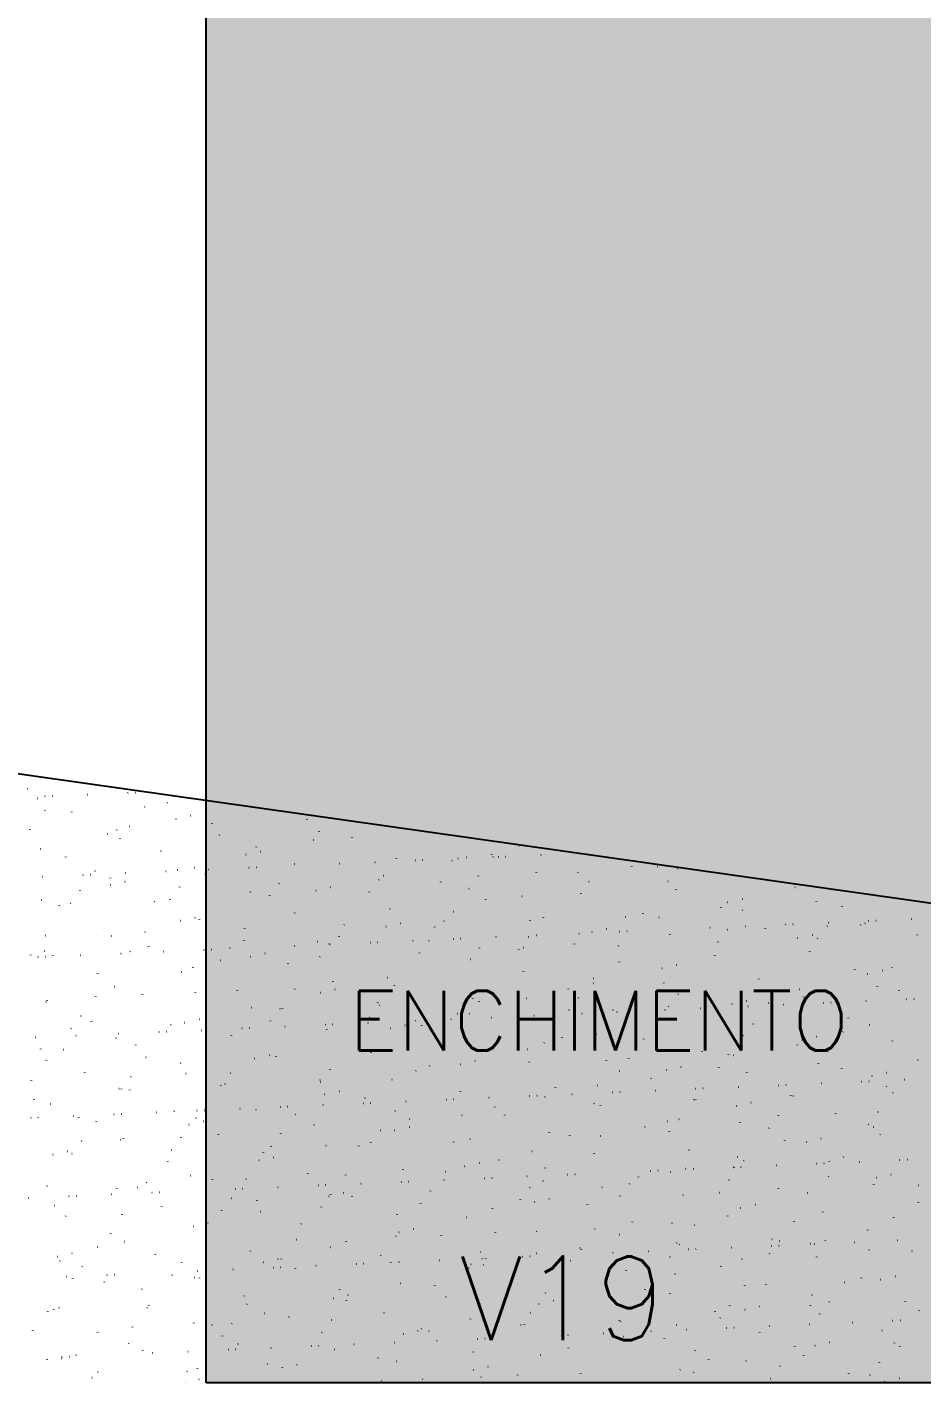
# Model space of a CAD drawing. Extents: x -40810 to 33675, y -2018 to 21213.
# Drawn here: x 16941.6 to 17165.9, y 1341.2 to 1681.1 of the extents above; entities that cross this region are included whole.
import ezdxf

# ---------------------------------------------------------------- set-up
doc = ezdxf.new("R2010")
doc.units = 0
doc.layers.get('0').update_dxf_attribs({"color": 1, "lineweight": 9})
for name, color, linetype in [('1', 5, 'Continuous'), ('130', 24, 'Continuous'), ('19', 5, 'Continuous'), ('8', 5, 'Continuous')]:
    doc.layers.add(name, color=color, linetype=linetype)
doc.styles.get("Standard").update_dxf_attribs({"font": 'romans.shx', "width": 0.8})

# ---------------------------------------------------------------- blocks, each defined once
blk = doc.blocks.new('_H451C6E76CA-000')
for p, q in [((2485.772893, 1953.912522), (2485.782683, 1953.98688)), ((2488.173442, 1951.608627), (2488.246664, 1951.62486)), ((2490.066912, 1952.060803), (2490.141841, 1952.064074)), ((2491.940128, 1952.142589), (2492.015056, 1952.145861)), ((2500.781704, 1952.528621), (2500.856633, 1952.531892)), ((2510.897068, 1952.970267), (2510.971996, 1952.973539)), ((2512.770283, 1953.052053), (2512.845212, 1953.055325)), ((2490.109226, 1948.52025), (2490.154883, 1948.579752)), ((2496.859997, 1948.088035), (2496.869786, 1948.162394)), ((2515.076265, 1949.43224), (2515.121922, 1949.491741)), ((2520.874623, 1950.418434), (2520.884413, 1950.492793)), ((2511.332382, 1944.553116), (2511.378039, 1944.612618)), ((2522.943762, 1946.426464), (2523.016985, 1946.442697)), ((2526.604872, 1947.238113), (2526.678095, 1947.254346)), ((2532.035148, 1945.151635), (2532.044937, 1945.225994)), ((2536.299421, 1945.465106), (2536.345078, 1945.524607)), ((2555.873564, 1946.143584), (2555.883354, 1946.217942)), ((2561.26646, 1946.377095), (2561.312117, 1946.436596)), ((2486.365343, 1943.641127), (2486.411, 1943.700629)), ((2505.736545, 1942.611716), (2505.809768, 1942.627949)), ((2508.123311, 1943.601999), (2508.1331, 1943.676358)), ((2508.935384, 1941.429288), (2508.981041, 1941.488789)), ((2533.902423, 1942.341277), (2533.94808, 1942.400778)), ((2557.347972, 1941.163136), (2557.421194, 1941.179369)), ((2558.869462, 1943.253266), (2558.915119, 1943.312767)), ((2567.136878, 1941.657548), (2567.146668, 1941.731906)), ((2488.895439, 1938.878133), (2488.968661, 1938.894366)), ((2492.556549, 1939.689781), (2492.629771, 1939.706014)), ((2519.283835, 1938.3352), (2519.293625, 1938.409559)), ((2543.122252, 1939.327149), (2543.132041, 1939.401507)), ((2544.167976, 1938.241201), (2544.241198, 1938.257434)), ((2602.135819, 1937.382697), (2602.145608, 1937.457056)), ((2608.959399, 1939.714556), (2609.032621, 1939.730789)), ((2495.371998, 1936.785564), (2495.381788, 1936.859922)), ((2527.647399, 1934.189571), (2527.693056, 1934.249073)), ((2540.506866, 1937.429553), (2540.580088, 1937.445786)), ((2541.269562, 1934.192224), (2541.344491, 1934.195496)), ((2543.142778, 1934.274011), (2543.217706, 1934.277282)), ((2551.984354, 1934.660042), (2552.059283, 1934.663314)), ((2552.614438, 1935.10156), (2552.660096, 1935.161062)), ((2554.385566, 1934.841113), (2554.395355, 1934.915471)), ((2562.099718, 1935.101688), (2562.174646, 1935.10496)), ((2563.972933, 1935.183475), (2564.047862, 1935.186746)), ((2572.81451, 1935.569506), (2572.889438, 1935.572778)), ((2577.581477, 1936.01355), (2577.627135, 1936.073051)), ((2578.297403, 1936.390749), (2578.307192, 1936.465107)), ((2582.929873, 1936.011153), (2583.004802, 1936.014424)), ((2584.803088, 1936.092939), (2584.878017, 1936.09621)), ((2592.118293, 1935.980973), (2592.191515, 1935.997206)), ((2593.644665, 1936.478971), (2593.719594, 1936.482242)), ((2595.779403, 1936.792622), (2595.852625, 1936.808854)), ((2602.548516, 1936.925539), (2602.594174, 1936.98504)), ((2603.760028, 1936.920617), (2603.834957, 1936.923888)), ((2605.633244, 1937.002403), (2605.708173, 1937.005675)), ((2614.474821, 1937.388435), (2614.549749, 1937.391706)), ((2637.31097, 1934.446298), (2637.32076, 1934.520656)), ((2643.72972, 1934.532393), (2643.802942, 1934.548626)), ((2489.493888, 1931.931649), (2489.568817, 1931.934921)), ((2499.609251, 1932.373296), (2499.68418, 1932.376567)), ((2501.482467, 1932.455082), (2501.557395, 1932.458354)), ((2502.68036, 1933.277582), (2502.726017, 1933.337084)), ((2506.532523, 1931.518765), (2506.542312, 1931.593123)), ((2510.119653, 1930.69287), (2510.192875, 1930.709103)), ((2510.324044, 1932.841114), (2510.398972, 1932.844385)), ((2520.439407, 1933.28276), (2520.514335, 1933.286031)), ((2522.312622, 1933.364546), (2522.387551, 1933.367818)), ((2523.299649, 1933.614805), (2523.372871, 1933.631038)), ((2530.370939, 1932.510713), (2530.380728, 1932.585072)), ((2531.154199, 1933.750578), (2531.229128, 1933.753849)), ((2573.837595, 1931.134427), (2573.883252, 1931.193928)), ((2574.911076, 1932.166225), (2574.984298, 1932.182458)), ((2598.804634, 1932.046416), (2598.850291, 1932.105917)), ((2613.399133, 1932.896661), (2613.408922, 1932.97102)), ((2623.771673, 1932.958405), (2623.81733, 1933.017906)), ((2626.522503, 1930.717645), (2626.595725, 1930.733878)), ((2646.341714, 1930.746565), (2646.387371, 1930.806067)), ((2648.738712, 1933.870394), (2648.784369, 1933.929895)), ((2498.936478, 1928.398459), (2498.982135, 1928.457961)), ((2506.458543, 1929.881221), (2506.531765, 1929.897454)), ((2523.903517, 1929.310448), (2523.949174, 1929.36995)), ((2541.634253, 1928.024677), (2541.644042, 1928.099036)), ((2548.870556, 1930.222437), (2548.916213, 1930.281939)), ((2558.06997, 1928.432641), (2558.143192, 1928.448874)), ((2561.73108, 1929.24429), (2561.804302, 1929.260523)), ((2565.54609, 1929.574314), (2565.55588, 1929.648672)), ((2571.440597, 1928.010598), (2571.486254, 1928.070099)), ((2589.384506, 1930.566262), (2589.394296, 1930.640621)), ((2596.407636, 1928.922587), (2596.453293, 1928.982088)), ((2613.342507, 1927.79571), (2613.415729, 1927.811943)), ((2621.374675, 1929.834576), (2621.420332, 1929.894078)), ((2624.559658, 1927.629862), (2624.569447, 1927.704221)), ((2648.398074, 1928.621811), (2648.407863, 1928.696169)), ((2678.13393, 1929.269065), (2678.207152, 1929.285298)), ((2489.251326, 1926.066473), (2489.324548, 1926.082706)), ((2493.78121, 1924.70233), (2493.791, 1924.776688)), ((2496.539479, 1925.27463), (2496.585137, 1925.334132)), ((2517.619626, 1925.694278), (2517.629416, 1925.768637)), ((2521.506518, 1926.186619), (2521.552176, 1926.246121)), ((2540.862753, 1924.617893), (2540.935975, 1924.634126)), ((2546.473558, 1927.098609), (2546.519215, 1927.15811)), ((2600.64782, 1926.080226), (2600.65761, 1926.154584)), ((2609.681397, 1926.984062), (2609.754619, 1927.000295)), ((2659.661388, 1924.135775), (2659.671177, 1924.210133)), ((2661.292824, 1925.535482), (2661.366046, 1925.551715)), ((2664.953934, 1926.34713), (2665.027156, 1926.363363)), ((2683.573225, 1925.685411), (2683.583015, 1925.759769)), ((2690.020768, 1924.418838), (2690.066425, 1924.478339)), ((2524.021647, 1920.88431), (2524.094869, 1920.900543)), ((2527.682757, 1921.695958), (2527.755979, 1921.712191)), ((2528.88294, 1921.208242), (2528.89273, 1921.2826)), ((2552.794778, 1922.757878), (2552.804567, 1922.832237)), ((2576.633194, 1923.749827), (2576.642983, 1923.824185)), ((2590.152612, 1920.770881), (2590.198269, 1920.830383)), ((2592.47418, 1923.169313), (2592.547402, 1923.185546)), ((2611.808345, 1920.813427), (2611.818135, 1920.887785)), ((2615.119651, 1921.68287), (2615.165308, 1921.742372)), ((2635.646761, 1921.805376), (2635.656551, 1921.879734)), ((2640.08669, 1922.59486), (2640.132347, 1922.654361)), ((2644.085607, 1921.720734), (2644.158829, 1921.736967)), ((2665.053729, 1923.506849), (2665.099386, 1923.56635)), ((2696.622989, 1920.870967), (2696.697918, 1920.874238)), ((2698.496205, 1920.952753), (2698.571133, 1920.956024)), ((2707.337782, 1921.338785), (2707.41271, 1921.342056)), ((2490.284456, 1917.122925), (2490.330113, 1917.182426)), ((2504.868314, 1918.877843), (2504.878103, 1918.952201)), ((2506.814429, 1917.069562), (2506.887652, 1917.085795)), ((2515.251495, 1918.034914), (2515.297152, 1918.094415)), ((2540.218534, 1918.946903), (2540.264191, 1919.006405)), ((2565.185573, 1919.858892), (2565.23123, 1919.918394)), ((2575.633074, 1919.43573), (2575.706296, 1919.451963)), ((2579.294184, 1920.247379), (2579.367406, 1920.263612)), ((2587.896508, 1919.263791), (2587.906297, 1919.338149)), ((2613.302368, 1917.23311), (2613.377296, 1917.236381)), ((2615.175583, 1917.314896), (2615.250512, 1917.318168)), ((2624.01716, 1917.700928), (2624.092088, 1917.704199)), ((2627.244501, 1917.98715), (2627.317723, 1918.003383)), ((2630.905611, 1918.798799), (2630.978833, 1918.815032)), ((2634.132523, 1918.142574), (2634.207452, 1918.145845)), ((2636.005739, 1918.22436), (2636.080667, 1918.227632)), ((2636.342807, 1917.715737), (2636.388464, 1917.775238)), ((2644.847315, 1918.610392), (2644.922244, 1918.613663)), ((2646.910075, 1917.319339), (2646.919865, 1917.393698)), ((2654.962679, 1919.052038), (2655.037607, 1919.05531)), ((2656.835894, 1919.133825), (2656.910823, 1919.137096)), ((2661.309846, 1918.627726), (2661.355503, 1918.687227)), ((2665.677471, 1919.519856), (2665.752399, 1919.523128)), ((2670.821912, 1918.868976), (2670.831702, 1918.943334)), ((2675.792834, 1919.961502), (2675.867763, 1919.964774)), ((2677.666049, 1920.043289), (2677.740978, 1920.04656)), ((2682.517037, 1917.350219), (2682.59026, 1917.366452)), ((2686.276885, 1919.539715), (2686.322542, 1919.599216)), ((2686.507626, 1920.42932), (2686.582555, 1920.432592)), ((2694.660329, 1919.860924), (2694.670118, 1919.935283)), ((2695.697034, 1920.272154), (2695.770256, 1920.288387)), ((2708.846926, 1917.327875), (2708.892583, 1917.387377)), ((2493.634433, 1914.147627), (2493.707656, 1914.16386)), ((2516.131628, 1914.391807), (2516.141417, 1914.466165)), ((2531.854961, 1913.677039), (2531.92989, 1913.680311)), ((2536.474651, 1914.06778), (2536.520308, 1914.127281)), ((2540.043465, 1915.941443), (2540.053255, 1916.015801)), ((2540.696538, 1914.063071), (2540.771467, 1914.066342)), ((2550.811901, 1914.504717), (2550.88683, 1914.507988)), ((2552.685117, 1914.586503), (2552.760045, 1914.589775)), ((2558.425856, 1915.620982), (2558.499079, 1915.637215)), ((2561.44169, 1914.979769), (2561.487347, 1915.039271)), ((2561.526694, 1914.972535), (2561.601622, 1914.975806)), ((2563.881881, 1916.933392), (2563.891671, 1917.00775)), ((2571.642057, 1915.414181), (2571.716985, 1915.417453)), ((2573.515272, 1915.495968), (2573.590201, 1915.499239)), ((2582.356849, 1915.881999), (2582.431778, 1915.885271)), ((2586.408729, 1915.891758), (2586.454386, 1915.95126)), ((2592.472212, 1916.323645), (2592.547141, 1916.326917)), ((2594.345428, 1916.405432), (2594.420356, 1916.408703)), ((2599.057032, 1913.996992), (2599.066822, 1914.07135)), ((2603.187004, 1916.791463), (2603.261933, 1916.794735)), ((2608.97877, 1913.679919), (2609.024427, 1913.73942)), ((2610.037283, 1914.172402), (2610.110506, 1914.188635)), ((2611.375768, 1916.803747), (2611.421425, 1916.863249)), ((2622.895449, 1914.98894), (2622.905238, 1915.063299)), ((2633.945809, 1914.591908), (2633.991466, 1914.651409)), ((2658.912848, 1915.503897), (2658.958505, 1915.563398)), ((2678.855927, 1916.53857), (2678.92915, 1916.554803)), ((2683.879887, 1916.415886), (2683.925544, 1916.475388)), ((2705.923643, 1915.374888), (2705.933432, 1915.449247)), ((2486.540573, 1912.243802), (2486.58623, 1912.303303)), ((2488.321435, 1911.776324), (2488.396364, 1911.779596)), ((2489.973323, 1913.335978), (2490.046546, 1913.352211)), ((2490.194651, 1911.858111), (2490.269579, 1911.861382)), ((2492.117001, 1912.061408), (2492.126791, 1912.135766)), ((2499.036227, 1912.244142), (2499.111156, 1912.247414)), ((2509.151591, 1912.685789), (2509.226519, 1912.68906)), ((2511.024806, 1912.767575), (2511.099735, 1912.770846)), ((2511.507612, 1913.155791), (2511.553269, 1913.215292)), ((2519.866383, 1913.153607), (2519.941311, 1913.156878)), ((2529.981746, 1913.595253), (2530.056675, 1913.598524)), ((2534.077653, 1910.943951), (2534.12331, 1911.003453)), ((2541.58475, 1911.887399), (2541.657973, 1911.903632)), ((2545.24586, 1912.699047), (2545.319083, 1912.71528)), ((2559.044692, 1911.85594), (2559.090349, 1911.915442)), ((2575.145195, 1912.447355), (2575.154985, 1912.521714)), ((2584.011731, 1912.76793), (2584.057388, 1912.827431)), ((2593.196177, 1910.438819), (2593.269399, 1910.455052)), ((2596.857287, 1911.250467), (2596.930509, 1911.2667)), ((2634.158763, 1910.502904), (2634.168552, 1910.577263)), ((2658.0706, 1912.05254), (2658.080389, 1912.126899)), ((2661.64871, 1912.723822), (2661.721933, 1912.740055)), ((2681.909016, 1913.044489), (2681.918806, 1913.118847)), ((2503.380315, 1907.575372), (2503.390105, 1907.64973)), ((2509.110614, 1910.031962), (2509.156271, 1910.091464)), ((2524.377533, 1908.07265), (2524.450755, 1908.088883)), ((2527.292152, 1909.125008), (2527.301942, 1909.199366)), ((2551.130569, 1910.116956), (2551.140358, 1910.191315)), ((2586.30572, 1907.180557), (2586.315509, 1907.254915)), ((2610.144136, 1908.172505), (2610.153926, 1908.246863)), ((2644.807604, 1908.990239), (2644.880826, 1909.006472)), ((2648.468714, 1909.801887), (2648.541936, 1909.81812)), ((2652.657824, 1907.352191), (2652.703482, 1907.411693)), ((2677.624863, 1908.264181), (2677.670521, 1908.323682)), ((2693.17233, 1908.558453), (2693.18212, 1908.632811)), ((2696.419031, 1907.541659), (2696.492253, 1907.557892)), ((2700.080141, 1908.353308), (2700.153363, 1908.369541)), ((2702.591902, 1909.17617), (2702.63756, 1909.235671)), ((2507.536427, 1904.339067), (2507.609649, 1904.3553)), ((2511.197537, 1905.150716), (2511.270759, 1905.166949)), ((2552.789668, 1903.704235), (2552.835325, 1903.763736)), ((2562.393883, 1905.63092), (2562.403672, 1905.705279)), ((2562.808964, 1903.702136), (2562.882186, 1903.718369)), ((2575.98896, 1906.624071), (2576.062182, 1906.640304)), ((2577.756707, 1904.616224), (2577.802364, 1904.675725)), ((2602.723746, 1905.528213), (2602.769403, 1905.587715)), ((2621.40745, 1903.686469), (2621.41724, 1903.760827)), ((2627.600387, 1905.175491), (2627.673609, 1905.191724)), ((2627.690785, 1906.440202), (2627.736442, 1906.499704)), ((2645.319287, 1905.236105), (2645.329077, 1905.310464)), ((2669.157704, 1906.228054), (2669.167493, 1906.302412)), ((2679.211814, 1903.726911), (2679.285036, 1903.743144)), ((2698.84802, 1904.297047), (2698.893677, 1904.356548)), ((2490.32921, 1900.524319), (2490.402432, 1900.540552)), ((2490.629003, 1900.758936), (2490.638792, 1900.833295)), ((2502.85559, 1901.880256), (2502.901247, 1901.939758)), ((2514.54084, 1902.308573), (2514.550629, 1902.382931)), ((2527.822629, 1902.792246), (2527.868286, 1902.851747)), ((2538.379256, 1903.300521), (2538.389046, 1903.374879)), ((2559.147854, 1902.890487), (2559.221076, 1902.90672)), ((2573.554407, 1900.364121), (2573.564197, 1900.43848)), ((2597.392824, 1901.35607), (2597.402613, 1901.430428)), ((2598.979864, 1900.64909), (2599.025521, 1900.708592)), ((2610.759281, 1901.441907), (2610.832503, 1901.45814)), ((2614.420391, 1902.253556), (2614.493613, 1902.269789)), ((2623.946903, 1901.561079), (2623.99256, 1901.620581)), ((2648.913942, 1902.473068), (2648.959599, 1902.53257)), ((2666.031818, 1900.804976), (2666.10504, 1900.821209)), ((2671.483983, 1900.261229), (2671.52964, 1900.32073)), ((2673.880981, 1903.385057), (2673.926638, 1903.444559)), ((2680.421018, 1901.742018), (2680.430807, 1901.816376)), ((2685.335173, 1900.273995), (2685.410102, 1900.277267)), ((2687.208389, 1900.355782), (2687.283317, 1900.359053)), ((2696.049965, 1900.741813), (2696.124894, 1900.745085)), ((2696.451022, 1901.173218), (2696.496679, 1901.232719)), ((2704.332855, 1903.291654), (2704.342644, 1903.366012)), ((2706.165329, 1901.183459), (2706.240257, 1901.186731)), ((2708.038544, 1901.265246), (2708.113473, 1901.268517)), ((2499.111707, 1897.001133), (2499.157365, 1897.060635)), ((2524.078746, 1897.913123), (2524.124404, 1897.972624)), ((2541.940637, 1899.075739), (2542.013859, 1899.091972)), ((2549.045785, 1898.825112), (2549.091443, 1898.884613)), ((2549.64257, 1898.814485), (2549.65236, 1898.888843)), ((2571.615826, 1896.613272), (2571.661483, 1896.672774)), ((2574.012825, 1899.737101), (2574.058482, 1899.796602)), ((2593.552064, 1897.627159), (2593.625286, 1897.643392)), ((2596.582865, 1897.525261), (2596.628523, 1897.584763)), ((2603.887767, 1896.717925), (2603.962695, 1896.721196)), ((2608.656138, 1896.870034), (2608.665927, 1896.944392)), ((2612.729344, 1897.103956), (2612.804272, 1897.107228)), ((2621.549904, 1898.43725), (2621.595562, 1898.496752)), ((2622.844707, 1897.545603), (2622.919635, 1897.548874)), ((2624.717922, 1897.627389), (2624.792851, 1897.63066)), ((2632.567975, 1898.41967), (2632.577764, 1898.494028)), ((2633.559499, 1898.01342), (2633.634428, 1898.016692)), ((2643.674862, 1898.455067), (2643.749791, 1898.458338)), ((2645.548078, 1898.536853), (2645.623006, 1898.540125)), ((2646.516943, 1899.34924), (2646.562601, 1899.408741)), ((2654.389654, 1898.922885), (2654.464583, 1898.926156)), ((2656.406391, 1899.411619), (2656.41618, 1899.485977)), ((2662.370708, 1899.993328), (2662.44393, 1900.009561)), ((2664.505018, 1899.364531), (2664.579946, 1899.367802)), ((2666.378233, 1899.446317), (2666.453162, 1899.449589)), ((2675.21981, 1899.832349), (2675.294739, 1899.83562)), ((2496.714709, 1893.877305), (2496.760366, 1893.936806)), ((2501.789527, 1895.492137), (2501.799317, 1895.566496)), ((2521.681748, 1894.789294), (2521.727405, 1894.848795)), ((2525.099531, 1895.342156), (2525.172753, 1895.358389)), ((2525.627944, 1896.484086), (2525.637733, 1896.558444)), ((2528.760641, 1896.153804), (2528.833863, 1896.170037)), ((2529.408722, 1893.466099), (2529.483651, 1893.469371)), ((2539.524085, 1893.907746), (2539.599014, 1893.911017)), ((2541.397301, 1893.989532), (2541.472229, 1893.992803)), ((2546.648787, 1895.701283), (2546.694444, 1895.760784)), ((2550.238877, 1894.375564), (2550.313806, 1894.378835)), ((2560.354241, 1894.81721), (2560.429169, 1894.820481)), ((2560.803095, 1893.547686), (2560.812884, 1893.622044)), ((2562.227456, 1894.898996), (2562.302385, 1894.902268)), ((2571.069033, 1895.285028), (2571.143961, 1895.288299)), ((2576.710958, 1893.893576), (2576.78418, 1893.909809)), ((2580.372068, 1894.705224), (2580.44529, 1894.721457)), ((2581.184396, 1895.726674), (2581.259325, 1895.729946)), ((2583.057611, 1895.80846), (2583.13254, 1895.811732)), ((2584.641511, 1894.539635), (2584.6513, 1894.613993)), ((2591.899188, 1896.194492), (2591.974117, 1896.197763)), ((2602.014551, 1896.636138), (2602.08948, 1896.63941)), ((2631.983495, 1893.256645), (2632.056717, 1893.272878)), ((2645.163491, 1896.178579), (2645.236713, 1896.194812)), ((2667.669705, 1894.925582), (2667.679494, 1894.999941)), ((2691.581542, 1896.475219), (2691.591332, 1896.549577)), ((2696.774918, 1894.73), (2696.84814, 1894.746233)), ((2487.748411, 1891.647171), (2487.82334, 1891.650442)), ((2497.863774, 1892.088817), (2497.938703, 1892.092089)), ((2499.73699, 1892.170604), (2499.811918, 1892.173875)), ((2507.892314, 1891.527407), (2507.965536, 1891.54364)), ((2508.578567, 1892.556635), (2508.653495, 1892.559907)), ((2518.69393, 1892.998281), (2518.768858, 1893.001553)), ((2520.567145, 1893.080068), (2520.642074, 1893.083339)), ((2536.891257, 1891.99805), (2536.901047, 1892.072408)), ((2559.503741, 1890.078828), (2559.576963, 1890.095061)), ((2595.904825, 1890.053598), (2595.914614, 1890.127957)), ((2615.294881, 1890.285545), (2615.340538, 1890.345046)), ((2619.816662, 1891.603235), (2619.826452, 1891.677593)), ((2628.322385, 1892.444996), (2628.395607, 1892.461229)), ((2640.26192, 1891.197534), (2640.307577, 1891.257035)), ((2643.655078, 1892.595183), (2643.664868, 1892.669542)), ((2665.228959, 1892.109523), (2665.274616, 1892.169025)), ((2679.933812, 1890.996416), (2680.007034, 1891.012649)), ((2683.594922, 1891.808065), (2683.668144, 1891.824298)), ((2690.195998, 1893.021512), (2690.241655, 1893.081014)), ((2702.668646, 1890.650732), (2702.678435, 1890.72509)), ((2489.038215, 1888.675702), (2489.048004, 1888.75006)), ((2491.051208, 1887.793824), (2491.12443, 1887.810057)), ((2494.712318, 1888.605473), (2494.78554, 1888.621706)), ((2512.876631, 1889.667651), (2512.88642, 1889.742009)), ((2515.426725, 1886.637588), (2515.472382, 1886.69709)), ((2540.393764, 1887.549577), (2540.439421, 1887.609079)), ((2546.323744, 1887.156893), (2546.396967, 1887.173126)), ((2548.051782, 1886.731251), (2548.061572, 1886.805609)), ((2565.360803, 1888.461567), (2565.40646, 1888.521068)), ((2571.890198, 1887.723199), (2571.899988, 1887.797558)), ((2590.327842, 1889.373556), (2590.373499, 1889.433057)), ((2611.115168, 1888.630248), (2611.18839, 1888.646481)), ((2654.918392, 1888.109147), (2654.928182, 1888.183505)), ((2661.485076, 1887.2304), (2661.530733, 1887.289902)), ((2662.726594, 1887.181668), (2662.799817, 1887.197901)), ((2678.83023, 1889.658783), (2678.840019, 1889.733142)), ((2686.452115, 1888.142389), (2686.497772, 1888.201891)), ((2490.459686, 1885.725599), (2490.505343, 1885.785101)), ((2524.139945, 1885.181614), (2524.149734, 1885.255973)), ((2542.662634, 1886.345244), (2542.735857, 1886.361477)), ((2561.61692, 1883.582443), (2561.662577, 1883.641945)), ((2583.153512, 1883.237163), (2583.163302, 1883.311521)), ((2586.583959, 1884.494433), (2586.629616, 1884.553934)), ((2594.274061, 1884.896665), (2594.347284, 1884.912898)), ((2597.935171, 1885.708313), (2598.008394, 1885.724546)), ((2607.06535, 1884.786799), (2607.075139, 1884.861158)), ((2611.550998, 1885.406422), (2611.596655, 1885.465923)), ((2630.903766, 1885.778748), (2630.913555, 1885.853106)), ((2634.121039, 1883.194582), (2634.166696, 1883.254084)), ((2636.518037, 1886.318411), (2636.563694, 1886.377912)), ((2645.885488, 1883.448085), (2645.958711, 1883.464318)), ((2649.546598, 1884.259733), (2649.619821, 1884.275966)), ((2659.088078, 1884.106571), (2659.133735, 1884.166073)), ((2684.055117, 1885.01856), (2684.100774, 1885.078062)), ((2689.917333, 1883.834297), (2689.927123, 1883.908655)), ((2709.022156, 1885.93055), (2709.067813, 1885.990051)), ((2486.715803, 1880.846476), (2486.76146, 1880.905978)), ((2500.125318, 1882.851215), (2500.135108, 1882.925574)), ((2511.682842, 1881.758465), (2511.728499, 1881.817967)), ((2525.455417, 1882.530496), (2525.52864, 1882.546729)), ((2535.30047, 1879.914815), (2535.310259, 1879.989174)), ((2536.649881, 1882.670454), (2536.695538, 1882.729956)), ((2559.138886, 1880.906764), (2559.148675, 1880.981122)), ((2559.219922, 1880.458615), (2559.265579, 1880.518116)), ((2577.066844, 1881.081916), (2577.140066, 1881.098149)), ((2584.186961, 1881.370604), (2584.232618, 1881.430105)), ((2609.154, 1882.282593), (2609.199657, 1882.342095)), ((2642.16708, 1881.292712), (2642.176869, 1881.36707)), ((2666.078917, 1882.842348), (2666.088706, 1882.916706)), ((2674.047357, 1879.677024), (2674.122286, 1879.680295)), ((2675.920572, 1879.75881), (2675.995501, 1879.762082)), ((2684.762149, 1880.144842), (2684.837078, 1880.148113)), ((2694.877512, 1880.586488), (2694.952441, 1880.58976)), ((2696.750728, 1880.668274), (2696.825656, 1880.671546)), ((2697.496915, 1881.999505), (2697.570138, 1882.015738)), ((2701.158025, 1882.811153), (2701.231248, 1882.827386)), ((2705.592305, 1881.054306), (2705.667233, 1881.057577)), ((2508.614311, 1878.796913), (2508.687533, 1878.813146)), ((2509.285844, 1878.634636), (2509.331501, 1878.694138)), ((2511.388632, 1878.365179), (2511.398422, 1878.439538)), ((2512.275421, 1879.608561), (2512.348643, 1879.624794)), ((2534.252883, 1879.546626), (2534.29854, 1879.606127)), ((2560.225738, 1877.348333), (2560.29896, 1877.364566)), ((2563.886848, 1878.159982), (2563.96007, 1878.176215)), ((2570.4022, 1876.420728), (2570.411989, 1876.495086)), ((2594.314037, 1877.970364), (2594.323826, 1878.044722)), ((2601.441527, 1876.506985), (2601.516456, 1876.510256)), ((2611.556891, 1876.948631), (2611.631819, 1876.951903)), ((2613.430106, 1877.030418), (2613.505035, 1877.033689)), ((2615.498275, 1876.711402), (2615.571497, 1876.727635)), ((2618.152453, 1878.962313), (2618.162243, 1879.036671)), ((2622.271683, 1877.416449), (2622.346611, 1877.419721)), ((2628.678271, 1879.633337), (2628.751493, 1879.64957)), ((2632.387046, 1877.858095), (2632.461975, 1877.861367)), ((2634.260261, 1877.939882), (2634.33519, 1877.943153)), ((2643.101838, 1878.325913), (2643.176767, 1878.329185)), ((2653.217201, 1878.76756), (2653.29213, 1878.770831)), ((2655.090417, 1878.849346), (2655.165346, 1878.852617)), ((2663.931994, 1879.235378), (2664.006922, 1879.238649)), ((2677.166021, 1877.017861), (2677.17581, 1877.09222)), ((2677.800093, 1876.866855), (2677.84575, 1876.926356)), ((2680.289698, 1878.184757), (2680.36292, 1878.20099)), ((2701.180647, 1879.348261), (2701.190437, 1879.422619)), ((2702.767132, 1877.778844), (2702.812789, 1877.838346)), ((2487.374006, 1876.03478), (2487.383795, 1876.109138)), ((2491.407094, 1874.982165), (2491.480316, 1874.998398)), ((2518.120906, 1872.869128), (2518.195834, 1872.872399)), ((2522.549157, 1873.09838), (2522.558946, 1873.172739)), ((2528.236269, 1873.310774), (2528.311198, 1873.314046)), ((2530.109484, 1873.392561), (2530.184413, 1873.395832)), ((2538.951061, 1873.778592), (2539.02599, 1873.781864)), ((2543.018521, 1873.533585), (2543.091743, 1873.549818)), ((2546.387573, 1874.090329), (2546.397363, 1874.164687)), ((2549.066424, 1874.220238), (2549.141353, 1874.22351)), ((2550.93964, 1874.302025), (2551.014568, 1874.305296)), ((2559.781217, 1874.688056), (2559.856145, 1874.691328)), ((2569.89658, 1875.129703), (2569.971508, 1875.132974)), ((2571.769795, 1875.211489), (2571.844724, 1875.214761)), ((2577.931937, 1873.218898), (2577.977594, 1873.2784)), ((2580.611372, 1875.597521), (2580.686301, 1875.600792)), ((2590.726735, 1876.039167), (2590.801664, 1876.042438)), ((2592.599951, 1876.120953), (2592.674879, 1876.124225)), ((2602.898976, 1874.130887), (2602.944633, 1874.190389)), ((2611.837165, 1875.899753), (2611.910387, 1875.915986)), ((2627.866015, 1875.042877), (2627.911672, 1875.102378)), ((2629.415767, 1874.476277), (2629.425557, 1874.550635)), ((2652.833054, 1875.954866), (2652.878711, 1876.014367)), ((2653.327604, 1876.025913), (2653.337394, 1876.100271)), ((2663.448592, 1874.451173), (2663.521814, 1874.467406)), ((2667.109702, 1875.262822), (2667.182924, 1875.279055)), ((2699.02325, 1872.899721), (2699.068907, 1872.959222)), ((2486.575958, 1871.491846), (2486.650887, 1871.495117)), ((2488.449174, 1871.573632), (2488.524102, 1871.576904)), ((2497.29075, 1871.959664), (2497.365679, 1871.962935)), ((2498.63732, 1871.548744), (2498.647109, 1871.623102)), ((2503.03082, 1870.482931), (2503.076477, 1870.542432)), ((2507.406114, 1872.40131), (2507.481042, 1872.404581)), ((2509.279329, 1872.483096), (2509.354258, 1872.486368)), ((2526.177415, 1869.800001), (2526.250637, 1869.816234)), ((2527.997859, 1871.39492), (2528.043516, 1871.454421)), ((2529.838525, 1870.61165), (2529.911747, 1870.627883)), ((2552.964898, 1872.306909), (2553.010555, 1872.366411)), ((2557.650887, 1869.604293), (2557.660677, 1869.678651)), ((2581.562724, 1871.153929), (2581.572514, 1871.228287)), ((2594.629948, 1872.085005), (2594.70317, 1872.101238)), ((2605.401141, 1872.145877), (2605.41093, 1872.220236)), ((2624.122132, 1870.163754), (2624.16779, 1870.223255)), ((2646.241375, 1870.636425), (2646.314597, 1870.652658)), ((2649.089171, 1871.075743), (2649.134829, 1871.135244)), ((2664.414708, 1870.201426), (2664.424497, 1870.275784)), ((2674.056211, 1871.987732), (2674.101868, 1872.047233)), ((2688.429335, 1872.531825), (2688.439124, 1872.606184)), ((2696.626251, 1869.775892), (2696.671909, 1869.835394)), ((2509.797844, 1866.281945), (2509.807634, 1866.356303)), ((2524.253976, 1866.515797), (2524.299633, 1866.575298)), ((2533.636261, 1867.273893), (2533.64605, 1867.348252)), ((2549.221015, 1867.427786), (2549.266672, 1867.487288)), ((2574.188054, 1868.339775), (2574.233711, 1868.399277)), ((2577.788842, 1868.351422), (2577.862064, 1868.367655)), ((2581.449952, 1869.16307), (2581.523174, 1869.179303)), ((2596.758095, 1866.127936), (2596.803752, 1866.187437)), ((2599.155093, 1869.251764), (2599.20075, 1869.311266)), ((2616.664455, 1867.659841), (2616.674244, 1867.7342)), ((2621.725134, 1867.039925), (2621.770791, 1867.099426)), ((2629.400269, 1866.902842), (2629.473491, 1866.919075)), ((2633.061379, 1867.71449), (2633.134601, 1867.730723)), ((2640.576292, 1869.209478), (2640.586081, 1869.283836)), ((2646.692173, 1867.951914), (2646.73783, 1868.011415)), ((2671.659212, 1868.863903), (2671.704869, 1868.923405)), ((2684.672806, 1866.265911), (2684.746028, 1866.282144)), ((2697.852802, 1869.187845), (2697.926024, 1869.204078)), ((2699.589859, 1867.265026), (2699.599649, 1867.339385)), ((2485.886007, 1864.732309), (2485.895797, 1864.806667)), ((2495.790202, 1863.063318), (2495.863424, 1863.079551)), ((2499.286937, 1865.603808), (2499.332594, 1865.663309)), ((2508.970198, 1865.985253), (2509.04342, 1866.001486)), ((2521.856978, 1863.391968), (2521.902635, 1863.45147)), ((2544.899575, 1862.787857), (2544.909364, 1862.862216)), ((2546.824017, 1864.303957), (2546.869674, 1864.363459)), ((2560.581625, 1864.536673), (2560.654847, 1864.552906)), ((2568.811412, 1864.337494), (2568.821201, 1864.411852)), ((2571.791056, 1865.215946), (2571.836713, 1865.275448)), ((2592.649828, 1865.329442), (2592.659617, 1865.403801)), ((2612.193052, 1863.088094), (2612.266274, 1863.104327)), ((2651.663395, 1863.384991), (2651.673185, 1863.459349)), ((2675.678022, 1865.71539), (2675.687811, 1865.789748)), ((2681.011696, 1865.454262), (2681.084918, 1865.470495)), ((2492.129092, 1862.25167), (2492.202314, 1862.267903)), ((2496.889939, 1862.479979), (2496.935596, 1862.539481)), ((2497.046532, 1859.46551), (2497.056321, 1859.539868)), ((2520.884948, 1860.457458), (2520.894737, 1860.531817)), ((2543.740519, 1860.80309), (2543.813741, 1860.819323)), ((2547.401629, 1861.614739), (2547.474851, 1861.630972)), ((2595.351946, 1859.35451), (2595.425168, 1859.370743)), ((2599.013056, 1860.166159), (2599.086278, 1860.182392)), ((2603.913142, 1860.843406), (2603.922931, 1860.917764)), ((2627.824979, 1862.393042), (2627.834769, 1862.467401)), ((2640.43715, 1859.800208), (2640.482807, 1859.85971)), ((2663.804479, 1861.639514), (2663.877701, 1861.655747)), ((2665.404189, 1860.712197), (2665.449846, 1860.771699)), ((2673.474333, 1859.54787), (2673.549261, 1859.551142)), ((2683.589696, 1859.989517), (2683.664625, 1859.992788)), ((2685.462912, 1860.071303), (2685.53784, 1860.074575)), ((2686.838547, 1860.448591), (2686.848336, 1860.522949)), ((2690.371228, 1861.624187), (2690.416885, 1861.683688)), ((2694.304488, 1860.457335), (2694.379417, 1860.460606)), ((2704.419852, 1860.898981), (2704.49478, 1860.902252)), ((2706.293067, 1860.980767), (2706.367996, 1860.984039)), ((2526.533301, 1856.988342), (2526.606524, 1857.004575)), ((2532.148262, 1855.971422), (2532.158051, 1856.04578)), ((2540.568994, 1856.152252), (2540.614651, 1856.211753)), ((2556.060099, 1857.521058), (2556.069889, 1857.595417)), ((2565.536033, 1857.064241), (2565.58169, 1857.123742)), ((2579.898515, 1858.513007), (2579.908305, 1858.587365)), ((2590.153711, 1855.910013), (2590.22864, 1855.913285)), ((2590.503072, 1857.97623), (2590.548729, 1858.035732)), ((2600.269074, 1856.35166), (2600.344003, 1856.354931)), ((2602.14229, 1856.433446), (2602.217218, 1856.436718)), ((2610.983867, 1856.819478), (2611.058795, 1856.822749)), ((2615.470111, 1858.888219), (2615.515768, 1858.947721)), ((2621.09923, 1857.261124), (2621.174158, 1857.264395)), ((2622.972445, 1857.34291), (2623.047374, 1857.346182)), ((2631.814022, 1857.728942), (2631.888951, 1857.732213)), ((2638.912083, 1856.568556), (2638.921872, 1856.642914)), ((2641.929385, 1858.170588), (2642.004314, 1858.17386)), ((2643.802601, 1858.252375), (2643.877529, 1858.255646)), ((2646.963373, 1857.905931), (2647.036595, 1857.922163)), ((2650.624483, 1858.717579), (2650.697705, 1858.733812)), ((2652.644177, 1858.638406), (2652.719106, 1858.641678)), ((2661.660306, 1855.833074), (2661.705963, 1855.892576)), ((2662.759541, 1859.080052), (2662.834469, 1859.083324)), ((2662.926709, 1858.898955), (2662.936499, 1858.973313)), ((2664.632756, 1859.161839), (2664.707685, 1859.16511)), ((2686.627345, 1856.745064), (2686.673002, 1856.804565)), ((2698.574799, 1856.457351), (2698.648022, 1856.473584)), ((2702.235909, 1857.268999), (2702.309132, 1857.285232)), ((2490.634915, 1854.328273), (2490.680573, 1854.387775)), ((2508.133635, 1853.641023), (2508.143425, 1853.715381)), ((2509.692195, 1853.254759), (2509.765418, 1853.270992)), ((2513.353305, 1854.066407), (2513.426528, 1854.08264)), ((2515.601954, 1855.240263), (2515.647612, 1855.299764)), ((2516.948453, 1852.713803), (2517.023381, 1852.717074)), ((2518.821668, 1852.795589), (2518.896597, 1852.798861)), ((2527.663245, 1853.181621), (2527.738174, 1853.184892)), ((2537.778608, 1853.623267), (2537.853537, 1853.626539)), ((2539.651824, 1853.705053), (2539.726752, 1853.708325)), ((2548.4934, 1854.091085), (2548.568329, 1854.094356)), ((2558.608764, 1854.532731), (2558.683692, 1854.536003)), ((2560.481979, 1854.614518), (2560.556908, 1854.617789)), ((2564.964732, 1852.617827), (2565.037955, 1852.63406)), ((2569.323556, 1855.000549), (2569.398484, 1855.003821)), ((2578.144728, 1855.539762), (2578.217951, 1855.555995)), ((2579.438919, 1855.442196), (2579.513848, 1855.445467)), ((2581.312134, 1855.523982), (2581.387063, 1855.527253)), ((2586.759189, 1853.097107), (2586.804846, 1853.156609)), ((2591.161829, 1854.026971), (2591.171619, 1854.101329)), ((2611.726228, 1854.009096), (2611.771885, 1854.068598)), ((2615.073667, 1855.576607), (2615.083456, 1855.650965)), ((2629.756155, 1854.091182), (2629.829378, 1854.107415)), ((2636.693267, 1854.921085), (2636.738924, 1854.980587)), ((2659.263308, 1852.709246), (2659.308965, 1852.768747)), ((2674.087234, 1853.632156), (2674.097024, 1853.706514)), ((2681.367582, 1852.642603), (2681.440805, 1852.658835)), ((2684.230347, 1853.621235), (2684.276004, 1853.680736)), ((2697.92565, 1854.624104), (2697.93544, 1854.698463)), ((2709.197386, 1854.533224), (2709.243043, 1854.592725)), ((2486.002934, 1851.362692), (2486.077863, 1851.365964)), ((2486.891033, 1849.44915), (2486.93669, 1849.508652)), ((2492.484978, 1849.44001), (2492.5582, 1849.456243)), ((2496.118297, 1851.804339), (2496.193226, 1851.80761)), ((2497.991513, 1851.886125), (2498.066441, 1851.889396)), ((2506.833089, 1852.272157), (2506.908018, 1852.275428)), ((2511.858072, 1850.36114), (2511.903729, 1850.420641)), ((2519.396949, 1849.154987), (2519.406739, 1849.229345)), ((2536.825111, 1851.273129), (2536.870768, 1851.33263)), ((2543.308787, 1850.704623), (2543.318576, 1850.778981)), ((2559.395152, 1849.061289), (2559.440809, 1849.120791)), ((2561.303622, 1851.806179), (2561.376845, 1851.822412)), ((2561.79215, 1852.185118), (2561.837807, 1852.244619)), ((2567.147203, 1851.696572), (2567.156992, 1851.77093)), ((2584.362191, 1849.973278), (2584.407848, 1850.03278)), ((2609.32923, 1850.885267), (2609.374887, 1850.944769)), ((2612.915049, 1850.357599), (2612.988271, 1850.373832)), ((2616.576159, 1851.169248), (2616.649381, 1851.185481)), ((2626.16077, 1849.75212), (2626.17056, 1849.826479)), ((2634.296269, 1851.797257), (2634.341926, 1851.856758)), ((2650.175397, 1852.082519), (2650.185186, 1852.156878)), ((2668.187586, 1849.720668), (2668.260808, 1849.736901)), ((2709.188964, 1850.138068), (2709.198754, 1850.212427)), ((2495.382323, 1846.824588), (2495.392112, 1846.898946)), ((2509.461074, 1847.237311), (2509.506731, 1847.296812)), ((2534.428113, 1848.1493), (2534.47377, 1848.208801)), ((2544.096405, 1847.991431), (2544.169627, 1848.007664)), ((2578.410517, 1847.210535), (2578.420306, 1847.284894)), ((2595.707832, 1846.542851), (2595.781054, 1846.559084)), ((2602.322354, 1848.760172), (2602.332144, 1848.83453)), ((2661.335921, 1846.81572), (2661.345711, 1846.890079)), ((2664.526476, 1848.909019), (2664.599698, 1848.925252)), ((2685.174338, 1847.807669), (2685.184127, 1847.882027)), ((2702.942362, 1846.381518), (2702.988019, 1846.44102)), ((2506.645637, 1842.338551), (2506.655426, 1842.41291)), ((2527.255299, 1844.257847), (2527.328521, 1844.27408)), ((2530.557474, 1843.888188), (2530.567263, 1843.962546)), ((2530.916409, 1845.069496), (2530.989631, 1845.085729)), ((2554.39589, 1844.880136), (2554.40568, 1844.954495)), ((2578.866726, 1842.809267), (2578.939948, 1842.8255)), ((2582.527836, 1843.620916), (2582.601058, 1843.637149)), ((2603.074206, 1842.733562), (2603.119863, 1842.793063)), ((2613.409458, 1842.935685), (2613.419247, 1843.010043)), ((2628.041245, 1843.645551), (2628.086902, 1843.705052)), ((2637.424084, 1845.266084), (2637.433874, 1845.340443)), ((2647.319259, 1845.094271), (2647.392481, 1845.110504)), ((2653.008284, 1844.55754), (2653.053941, 1844.617042)), ((2677.975323, 1845.469529), (2678.02098, 1845.529031)), ((2696.437652, 1843.321633), (2696.447441, 1843.395991)), ((2698.930686, 1843.645691), (2699.003908, 1843.661924)), ((2503.20605, 1839.085605), (2503.251707, 1839.145107)), ((2510.048082, 1840.443099), (2510.121304, 1840.459332)), ((2528.173089, 1839.997594), (2528.218746, 1840.057096)), ((2553.140128, 1840.909584), (2553.185785, 1840.969085)), ((2561.659509, 1838.994519), (2561.732731, 1839.010752)), ((2565.659204, 1840.3941), (2565.668994, 1840.468459)), ((2578.107167, 1841.821573), (2578.152824, 1841.881074)), ((2589.571041, 1841.943736), (2589.580831, 1842.018095)), ((2630.478153, 1841.360688), (2630.551375, 1841.376921)), ((2634.139263, 1842.172336), (2634.212485, 1842.188569)), ((2648.584609, 1839.999285), (2648.594398, 1840.073644)), ((2649.264401, 1839.678417), (2649.310058, 1839.737919)), ((2662.186517, 1838.950899), (2662.261445, 1838.95417)), ((2672.30188, 1839.392545), (2672.376808, 1839.395817)), ((2672.423025, 1840.991234), (2672.432815, 1841.065592)), ((2674.175095, 1839.474332), (2674.250024, 1839.477603)), ((2674.23144, 1840.590406), (2674.277097, 1840.649908)), ((2682.08958, 1839.912108), (2682.162802, 1839.928341)), ((2683.016672, 1839.860363), (2683.091601, 1839.863635)), ((2685.75069, 1840.723756), (2685.823912, 1840.739989)), ((2693.132035, 1840.30201), (2693.206964, 1840.305281)), ((2695.005251, 1840.383796), (2695.080179, 1840.387067)), ((2699.198479, 1841.502395), (2699.244136, 1841.561897)), ((2703.846827, 1840.769827), (2703.921756, 1840.773099)), ((2493.206976, 1836.709516), (2493.280198, 1836.725749)), ((2493.894324, 1835.522116), (2493.904114, 1835.596475)), ((2496.868086, 1837.521164), (2496.941308, 1837.537397)), ((2517.806161, 1837.071753), (2517.815951, 1837.146111)), ((2541.644578, 1838.063701), (2541.654367, 1838.138059)), ((2548.479513, 1836.072584), (2548.552735, 1836.088817)), ((2549.396245, 1836.03046), (2549.441902, 1836.089962)), ((2574.363284, 1836.94245), (2574.408941, 1837.001951)), ((2588.981258, 1835.754688), (2589.056187, 1835.75796)), ((2590.854474, 1835.836475), (2590.929402, 1835.839746)), ((2599.330323, 1837.854439), (2599.37598, 1837.91394)), ((2599.69605, 1836.222506), (2599.770979, 1836.225778)), ((2600.658145, 1836.11925), (2600.667935, 1836.193608)), ((2609.811414, 1836.664153), (2609.886342, 1836.667424)), ((2611.684629, 1836.745939), (2611.759558, 1836.74921)), ((2613.270936, 1837.545939), (2613.344158, 1837.562172)), ((2620.526206, 1837.131971), (2620.601134, 1837.135242)), ((2621.900364, 1835.642599), (2621.946021, 1835.702101)), ((2624.297362, 1838.766428), (2624.343019, 1838.825929)), ((2624.672772, 1838.449649), (2624.682561, 1838.524007)), ((2630.641569, 1837.573617), (2630.716498, 1837.576888)), ((2632.514784, 1837.655403), (2632.589713, 1837.658675)), ((2641.356361, 1838.041435), (2641.43129, 1838.044706)), ((2646.867403, 1836.554588), (2646.91306, 1836.61409)), ((2651.471724, 1838.483081), (2651.546653, 1838.486353)), ((2653.34494, 1838.564867), (2653.419868, 1838.568139)), ((2664.882363, 1836.09736), (2664.955585, 1836.113593)), ((2671.834442, 1837.466577), (2671.880099, 1837.526079)), ((2683.686339, 1836.505198), (2683.696129, 1836.579556)), ((2696.801481, 1838.378567), (2696.847138, 1838.438068)), ((2707.598176, 1838.054834), (2707.607966, 1838.129192)), ((2499.462167, 1834.206482), (2499.507824, 1834.265984)), ((2505.660637, 1832.116832), (2505.735565, 1832.120103)), ((2507.533852, 1832.198618), (2507.608781, 1832.201889)), ((2516.375429, 1832.584649), (2516.450357, 1832.587921)), ((2524.429206, 1835.118471), (2524.474863, 1835.177973)), ((2526.490792, 1833.026296), (2526.565721, 1833.029567)), ((2528.364007, 1833.108082), (2528.438936, 1833.111354)), ((2537.205584, 1833.494114), (2537.280513, 1833.497385)), ((2544.818403, 1835.260936), (2544.891625, 1835.277169)), ((2546.999247, 1832.906632), (2547.044904, 1832.966133)), ((2547.320947, 1833.93576), (2547.395876, 1833.939031)), ((2549.194163, 1834.017546), (2549.269091, 1834.020818)), ((2552.907892, 1833.577665), (2552.917681, 1833.652023)), ((2558.03574, 1834.403578), (2558.110668, 1834.406849)), ((2568.151103, 1834.845224), (2568.226031, 1834.848496)), ((2570.024318, 1834.927011), (2570.099247, 1834.930282)), ((2571.966286, 1833.818621), (2572.011943, 1833.878122)), ((2576.819729, 1835.127301), (2576.829518, 1835.20166)), ((2578.865895, 1835.313042), (2578.940824, 1835.316314)), ((2596.42983, 1833.812356), (2596.503052, 1833.828589)), ((2596.933325, 1834.73061), (2596.978982, 1834.790111)), ((2600.09094, 1834.624005), (2600.164162, 1834.640238)), ((2635.833296, 1833.18285), (2635.843086, 1833.257208)), ((2648.041257, 1832.363776), (2648.114479, 1832.380009)), ((2651.702367, 1833.175425), (2651.775589, 1833.191658)), ((2659.671713, 1834.174798), (2659.681502, 1834.249157)), ((2486.703697, 1831.289154), (2486.778625, 1831.292425)), ((2495.545273, 1831.675185), (2495.620202, 1831.678457)), ((2497.065169, 1831.082653), (2497.110826, 1831.142155)), ((2505.054849, 1830.255317), (2505.064638, 1830.329676)), ((2522.032208, 1831.994643), (2522.077865, 1832.054144)), ((2527.611186, 1831.446188), (2527.684408, 1831.462421)), ((2528.893265, 1831.247266), (2528.903055, 1831.321624)), ((2579.222613, 1829.997608), (2579.295835, 1830.013841)), ((2587.906832, 1829.302815), (2587.916622, 1829.377173)), ((2611.921459, 1831.633214), (2611.931249, 1831.707572)), ((2665.579419, 1829.314872), (2665.625076, 1829.374373)), ((2670.935027, 1829.688762), (2670.944816, 1829.763121)), ((2690.546458, 1830.226861), (2690.592115, 1830.286363)), ((2694.846864, 1831.238399), (2694.856653, 1831.312757)), ((2699.652684, 1830.915197), (2699.725906, 1830.931429)), ((2703.313794, 1831.726845), (2703.387016, 1831.743078)), ((2510.77008, 1827.712604), (2510.843302, 1827.728837)), ((2514.43119, 1828.524253), (2514.504412, 1828.540486)), ((2540.156579, 1826.76123), (2540.166369, 1826.835588)), ((2562.381506, 1826.264025), (2562.454729, 1826.280258)), ((2564.068416, 1828.310866), (2564.078206, 1828.385224)), ((2565.711262, 1825.666915), (2565.756919, 1825.726417)), ((2566.042616, 1827.075673), (2566.115839, 1827.091906)), ((2590.678301, 1826.578904), (2590.723959, 1826.638406)), ((2615.64534, 1827.490894), (2615.690998, 1827.550395)), ((2617.654043, 1825.627093), (2617.727266, 1825.643326)), ((2623.081984, 1826.366415), (2623.091773, 1826.440773)), ((2630.83404, 1828.549028), (2630.907262, 1828.565261)), ((2640.612379, 1828.402883), (2640.658037, 1828.462384)), ((2646.9204, 1827.358363), (2646.930189, 1827.432722)), ((2682.445466, 1827.100448), (2682.518689, 1827.116681)), ((2686.802575, 1825.347738), (2686.848232, 1825.407239)), ((2705.933967, 1825.413912), (2705.943757, 1825.48827)), ((2490.810145, 1822.930948), (2490.855802, 1822.990449)), ((2492.303536, 1823.438882), (2492.313326, 1823.51324)), ((2493.562862, 1823.897856), (2493.636085, 1823.914089)), ((2515.777184, 1823.842937), (2515.822841, 1823.902438)), ((2516.141952, 1824.430831), (2516.151742, 1824.505189)), ((2540.744223, 1824.754926), (2540.78988, 1824.814428)), ((2545.174289, 1822.449276), (2545.247512, 1822.465509)), ((2575.15552, 1822.486379), (2575.165309, 1822.560738)), ((2599.170146, 1824.816778), (2599.179936, 1824.891137)), ((2611.901458, 1822.611771), (2611.947115, 1822.671272)), ((2613.992933, 1824.815445), (2614.066156, 1824.831678)), ((2636.868497, 1823.52376), (2636.914154, 1823.583261)), ((2658.183714, 1822.872327), (2658.193503, 1822.946685)), ((2661.835536, 1824.435749), (2661.881193, 1824.49525)), ((2665.60436, 1823.366865), (2665.677583, 1823.383098)), ((2669.26547, 1824.178514), (2669.338693, 1824.194746)), ((2682.095551, 1824.421963), (2682.105341, 1824.496322)), ((2684.405577, 1822.223909), (2684.451234, 1822.283411)), ((2709.372616, 1823.135898), (2709.418273, 1823.1954)), ((2512.033302, 1818.963814), (2512.078959, 1819.023315)), ((2527.405266, 1819.944794), (2527.415056, 1820.019153)), ((2528.333183, 1818.715693), (2528.406405, 1818.731926)), ((2531.994293, 1819.527342), (2532.067515, 1819.543575)), ((2537.000341, 1819.875803), (2537.045998, 1819.935305)), ((2551.317104, 1821.494431), (2551.326893, 1821.568789)), ((2561.96738, 1820.787792), (2562.013037, 1820.847294)), ((2584.537421, 1818.575953), (2584.583078, 1818.635454)), ((2586.934419, 1821.699781), (2586.980076, 1821.759283)), ((2596.785716, 1821.000697), (2596.858938, 1821.01693)), ((2609.50446, 1819.487942), (2609.550117, 1819.547443)), ((2610.330671, 1819.549979), (2610.340461, 1819.624338)), ((2634.169087, 1820.541928), (2634.178877, 1820.616286)), ((2634.471499, 1820.399931), (2634.517156, 1820.459432)), ((2648.397143, 1819.552117), (2648.470365, 1819.56835)), ((2659.438538, 1821.31192), (2659.484195, 1821.371422)), ((2661.014064, 1818.795574), (2661.088992, 1818.798845)), ((2662.887279, 1818.87736), (2662.962208, 1818.880632)), ((2671.728856, 1819.263392), (2671.803784, 1819.266663)), ((2681.844219, 1819.705038), (2681.919148, 1819.70831)), ((2683.717434, 1819.786825), (2683.792363, 1819.790096)), ((2692.559011, 1820.172856), (2692.63394, 1820.176128)), ((2693.182655, 1818.597477), (2693.192444, 1818.671835)), ((2702.674374, 1820.614502), (2702.749303, 1820.617774)), ((2704.54759, 1820.696289), (2704.622519, 1820.69956)), ((2487.066262, 1818.051825), (2487.11192, 1818.111326)), ((2503.39064, 1817.614395), (2503.400429, 1817.688754)), ((2509.636303, 1815.839985), (2509.68196, 1815.899487)), ((2534.603342, 1816.751974), (2534.649, 1816.811476)), ((2559.570381, 1817.663963), (2559.616039, 1817.723465)), ((2562.404207, 1815.669944), (2562.413997, 1815.744302)), ((2577.693442, 1815.157717), (2577.768371, 1815.160988)), ((2579.566657, 1815.239503), (2579.641586, 1815.242775)), ((2579.94461, 1817.267113), (2580.017832, 1817.283346)), ((2583.60572, 1818.078762), (2583.678942, 1818.094995)), ((2586.418834, 1818.000343), (2586.428623, 1818.074701)), ((2588.408234, 1815.625535), (2588.483163, 1815.628806)), ((2598.523597, 1816.067181), (2598.598526, 1816.070453)), ((2600.396813, 1816.148968), (2600.471741, 1816.152239)), ((2609.23839, 1816.534999), (2609.313318, 1816.538271)), ((2619.353753, 1816.976645), (2619.428681, 1816.979917)), ((2621.226968, 1817.058432), (2621.301897, 1817.061703)), ((2630.068545, 1817.444463), (2630.143474, 1817.447735)), ((2631.556037, 1815.818533), (2631.629259, 1815.834766)), ((2635.217147, 1816.630182), (2635.290369, 1816.646415)), ((2640.183908, 1817.88611), (2640.258837, 1817.889381)), ((2642.057124, 1817.967896), (2642.132052, 1817.971168)), ((2645.432401, 1816.055892), (2645.442191, 1816.13025)), ((2650.8987, 1818.353928), (2650.973629, 1818.357199)), ((2669.344239, 1817.605528), (2669.354028, 1817.679886)), ((2686.828574, 1815.181602), (2686.901796, 1815.197835)), ((2700.00857, 1818.103537), (2700.081792, 1818.11977)), ((2497.94597, 1811.97901), (2498.019192, 1811.995243)), ((2505.087612, 1811.987678), (2505.162541, 1811.99095)), ((2511.125966, 1814.900945), (2511.199188, 1814.917178)), ((2514.653954, 1813.128359), (2514.663743, 1813.202717)), ((2515.202976, 1812.429324), (2515.277904, 1812.432596)), ((2517.076191, 1812.511111), (2517.15112, 1812.514382)), ((2525.917768, 1812.897142), (2525.992696, 1812.900414)), ((2536.033131, 1813.338789), (2536.10806, 1813.34206)), ((2537.906347, 1813.420575), (2537.981275, 1813.423846)), ((2538.565791, 1814.677995), (2538.575581, 1814.752354)), ((2546.747923, 1813.806607), (2546.822852, 1813.809878)), ((2556.863287, 1814.248253), (2556.938215, 1814.251524)), ((2558.736502, 1814.330039), (2558.811431, 1814.333311)), ((2562.737393, 1813.452365), (2562.810615, 1813.468598)), ((2567.578079, 1814.716071), (2567.653007, 1814.719342)), ((2597.579359, 1812.733544), (2597.589148, 1812.807902)), ((2614.34882, 1812.003785), (2614.422042, 1812.020018)), ((2621.417775, 1813.725493), (2621.427564, 1813.799851)), ((2628.216475, 1812.248225), (2628.262132, 1812.307727)), ((2653.183514, 1813.160214), (2653.229171, 1813.219716)), ((2678.150553, 1814.072204), (2678.19621, 1814.131705)), ((2680.431342, 1811.781041), (2680.441132, 1811.8554)), ((2683.167464, 1814.369954), (2683.240686, 1814.386187)), ((2703.117592, 1814.984193), (2703.163249, 1815.043694)), ((2704.445969, 1814.11144), (2704.455758, 1814.185799)), ((2490.639327, 1810.79796), (2490.649117, 1810.872318)), ((2494.28486, 1811.167361), (2494.358082, 1811.183594)), ((2494.37282, 1811.51986), (2494.447749, 1811.523132)), ((2496.246036, 1811.601646), (2496.320964, 1811.604918)), ((2528.348319, 1808.600269), (2528.393976, 1808.65977)), ((2545.896287, 1809.718782), (2545.969509, 1809.735015)), ((2549.557397, 1810.53043), (2549.630619, 1810.546663)), ((2549.652895, 1808.853509), (2549.662684, 1808.927867)), ((2553.315358, 1809.512258), (2553.361015, 1809.571759)), ((2573.667521, 1811.183908), (2573.677311, 1811.258266)), ((2578.282397, 1810.424247), (2578.328054, 1810.483749)), ((2597.507714, 1808.270202), (2597.580936, 1808.286435)), ((2601.168824, 1809.08185), (2601.242046, 1809.098083)), ((2603.249436, 1811.336236), (2603.295093, 1811.395738)), ((2632.681089, 1809.239457), (2632.690878, 1809.313815)), ((2649.439631, 1808.281091), (2649.485288, 1808.340593)), ((2656.592926, 1810.789093), (2656.602715, 1810.863451)), ((2665.960247, 1810.555205), (2666.033469, 1810.571438)), ((2674.40667, 1809.193081), (2674.452327, 1809.252582)), ((2699.373709, 1810.10507), (2699.419366, 1810.164571)), ((2489.876012, 1805.000001), (2489.876012, 1805.000001)), ((2501.318491, 1805.000001), (2501.318491, 1805.000001)), ((2501.729923, 1805.000001), (2501.729923, 1805.000001)), ((2501.729923, 1805.000001), (2501.729923, 1805.000001)), ((2501.729923, 1805.000001), (2501.729923, 1805.000001)), ((2501.902641, 1806.311924), (2501.912431, 1806.386282)), ((2503.38128, 1807.68828), (2503.426937, 1807.747781)), ((2513.583835, 1805.000001), (2513.583835, 1805.000001)), ((2513.583835, 1805.000001), (2513.583835, 1805.000001)), ((2513.583835, 1805.000001), (2513.583835, 1805.000001)), ((2524.611243, 1805.000001), (2524.611243, 1805.000001)), ((2524.611243, 1805.000001), (2524.611243, 1805.000001)), ((2525.437747, 1805.000001), (2525.437747, 1805.000001)), ((2525.437747, 1805.000001), (2525.437747, 1805.000001)), ((2525.585736, 1805.000001), (2525.585736, 1805.000001)), ((2525.814479, 1807.86156), (2525.824268, 1807.935918)), ((2528.68907, 1805.904034), (2528.762292, 1805.920266)), ((2537.291659, 1805.000001), (2537.291659, 1805.000001)), ((2537.291659, 1805.000001), (2537.291659, 1805.000001)), ((2549.145571, 1805.000001), (2549.145571, 1805.000001)), ((2549.852981, 1805.000001), (2549.852981, 1805.000001)), ((2560.999483, 1805.000001), (2560.999483, 1805.000001)), ((2572.853395, 1805.000001), (2572.853395, 1805.000001)), ((2572.853395, 1805.000001), (2572.853395, 1805.000001)), ((2572.853395, 1805.000001), (2572.853395, 1805.000001)), ((2574.120227, 1805.000001), (2574.120227, 1805.000001)), ((2574.120227, 1805.000001), (2574.120227, 1805.000001)), ((2574.120227, 1805.000001), (2574.120227, 1805.000001)), ((2574.538514, 1805.545124), (2574.584171, 1805.604625)), ((2582.756792, 1805.000001), (2582.756792, 1805.000001)), ((2582.756792, 1805.000001), (2582.756792, 1805.000001)), ((2582.756792, 1805.000001), (2582.756792, 1805.000001)), ((2584.707306, 1805.000001), (2584.707306, 1805.000001)), ((2584.707306, 1805.000001), (2584.707306, 1805.000001)), ((2584.828046, 1805.917109), (2584.837835, 1805.991467)), ((2596.561218, 1805.000001), (2596.561218, 1805.000001)), ((2596.561218, 1805.000001), (2596.561218, 1805.000001)), ((2598.387472, 1805.000001), (2598.387472, 1805.000001)), ((2598.387472, 1805.000001), (2598.387472, 1805.000001)), ((2598.387472, 1805.000001), (2598.387472, 1805.000001)), ((2599.505553, 1806.457113), (2599.55121, 1806.516615)), ((2608.41513, 1805.000001), (2608.41513, 1805.000001)), ((2608.666462, 1806.909057), (2608.676252, 1806.983416)), ((2620.269042, 1805.000001), (2620.269042, 1805.000001)), ((2622.654717, 1805.000001), (2622.654717, 1805.000001)), ((2622.654717, 1805.000001), (2622.654717, 1805.000001)), ((2622.654717, 1805.000001), (2622.654717, 1805.000001)), ((2624.472592, 1807.369102), (2624.518249, 1807.428604)), ((2632.122954, 1805.000001), (2632.122954, 1805.000001)), ((2632.122954, 1805.000001), (2632.122954, 1805.000001)), ((2632.122954, 1805.000001), (2632.122954, 1805.000001)), ((2640.90234, 1805.000001), (2640.90234, 1805.000001)), ((2640.90234, 1805.000001), (2640.90234, 1805.000001)), ((2640.90234, 1805.000001), (2640.90234, 1805.000001)), ((2643.976866, 1805.000001), (2643.976866, 1805.000001)), ((2643.976866, 1805.000001), (2643.976866, 1805.000001)), ((2643.976866, 1805.000001), (2643.976866, 1805.000001)), ((2646.921962, 1805.000001), (2646.921962, 1805.000001)), ((2646.921962, 1805.000001), (2646.921962, 1805.000001)), ((2647.042633, 1805.157263), (2647.08829, 1805.216764)), ((2649.119141, 1806.821622), (2649.192363, 1806.837855)), ((2652.780251, 1807.633271), (2652.853473, 1807.649504)), ((2655.830778, 1805.000001), (2655.830778, 1805.000001)), ((2655.830778, 1805.000001), (2655.830778, 1805.000001)), ((2667.684689, 1805.000001), (2667.689819, 1805.038964)), ((2667.684689, 1805.000001), (2667.684689, 1805.000001)), ((2671.189207, 1805.000001), (2671.189207, 1805.000001)), ((2671.189207, 1805.000001), (2671.189207, 1805.000001)), ((2672.009672, 1806.069252), (2672.055329, 1806.128753)), ((2679.538601, 1805.000001), (2679.538601, 1805.000001)), ((2691.392513, 1805.000001), (2691.392513, 1805.000001)), ((2691.392513, 1805.000001), (2691.392513, 1805.000001)), ((2691.392513, 1805.000001), (2691.392513, 1805.000001)), ((2691.694656, 1807.295005), (2691.704446, 1807.369364)), ((2695.456452, 1805.000001), (2695.456452, 1805.000001)), ((2695.456452, 1805.000001), (2695.456452, 1805.000001)), ((2696.976711, 1806.981241), (2697.022368, 1807.040742)), ((2699.047888, 1805.000001), (2699.047888, 1805.000001)), ((2699.047888, 1805.000001), (2699.047888, 1805.000001)), ((2699.047888, 1805.000001), (2699.047888, 1805.000001)), ((2700.730568, 1805.373042), (2700.80379, 1805.389275)), ((2703.246425, 1805.000001), (2703.246425, 1805.000001)), ((2703.246425, 1805.000001), (2703.246425, 1805.000001)), ((2703.246425, 1805.000001), (2703.246425, 1805.000001)), ((2704.391678, 1806.184691), (2704.4649, 1806.200924))]:
    blk.add_line(p, q)

msp = doc.modelspace()

# ---------------------------------------------------------------- linework, layer by layer
at = {"layer": '1'}
for points in [[(16986.427, 1341.191), (16986.427, 1832.691)], [(17106.927, 1341.191), (16986.427, 1341.191)], [(17791.927, 1341.191), (17106.927, 1341.191)]]:
    msp.add_lwpolyline(points, dxfattribs=at)
at = {"layer": '130'}
for points in [[(16986.427, 1341.191), (16986.427, 1832.691), (17798.927, 1832.691)], [(16986.427, 1341.191), (17798.927, 1832.691), (17791.927, 1363.691)], [(16986.427, 1341.191), (17791.927, 1363.691), (17791.927, 1341.191)]]:
    msp.add_solid(points, dxfattribs=at)
at = {"layer": '19', "linetype": 'Continuous'}
msp.add_line((17681.431, 1388.604), (16802.927, 1513.232), dxfattribs=at)

# ---------------------------------------------------------------- block references
at = {"layer": '19'}
msp.add_blockref('_H451C6E76CA-000', (14455.927, -463.809), dxfattribs=at)

# ---------------------------------------------------------------- texts
msp.add_text('ENCHIMENTO', height=15, dxfattribs=at).set_placement((17022.242, 1424.514))
at = {"layer": '8'}
msp.add_text('V19', height=21, dxfattribs=at).set_placement((17049.811, 1351.896))

doc.saveas('drawing.dxf')
